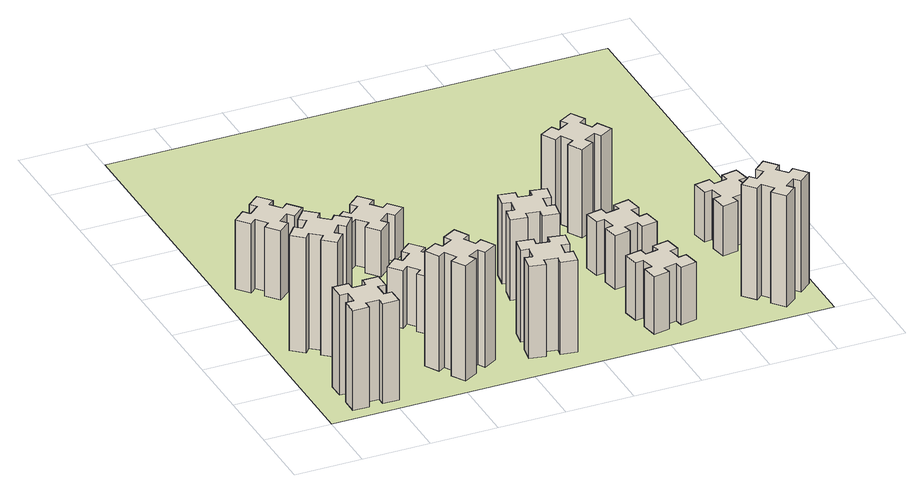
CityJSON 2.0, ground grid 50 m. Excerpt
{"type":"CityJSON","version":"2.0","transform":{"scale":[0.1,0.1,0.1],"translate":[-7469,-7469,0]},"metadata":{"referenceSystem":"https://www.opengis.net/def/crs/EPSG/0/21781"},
"CityObjects":{
"building1":{"type":"Building","attributes":{"class":"1000","function":"1000","usage":"1000","yearOfConstruction":2016,"roofType":"1000","measuredHeight":78,"storeysAboveGround":30,"storeysBelowGround":0},"geometry":[{"type":"Solid","lod":"1","boundaries":[[[[0,1,2,3,4,5,6,7,8,9,10,11,12,13,14,15,16,17,18,19]],[[17,16,20,21]],[[16,15,22,20]],[[15,14,23,22]],[[14,13,24,23]],[[13,12,25,24]],[[12,11,26,25]],[[11,10,27,26]],[[10,9,28,27]],[[9,8,29,28]],[[8,7,30,29]],[[7,6,31,30]],[[6,5,32,31]],[[5,4,33,32]],[[4,3,34,33]],[[3,2,35,34]],[[2,1,36,35]],[[1,0,37,36]],[[0,19,38,37]],[[19,18,39,38]],[[18,17,21,39]],[[24,25,26,27,28,29,30,31,32,33,34,35,36,37,38,39,21,20,22,23]]]]}]},
"building2":{"type":"Building","attributes":{"class":"1000","function":"1000","usage":"1000","yearOfConstruction":2016,"roofType":"1000","measuredHeight":90,"storeysAboveGround":30,"storeysBelowGround":0},"geometry":[{"type":"Solid","lod":"1","boundaries":[[[[40,41,42,43,44,45,46,47,48,49,50,51,52,53,54,55,56,57,58,59]],[[57,56,60,61]],[[56,55,62,60]],[[55,54,63,62]],[[54,53,64,63]],[[53,52,65,64]],[[52,51,66,65]],[[51,50,67,66]],[[50,49,68,67]],[[49,48,69,68]],[[48,47,70,69]],[[47,46,71,70]],[[46,45,72,71]],[[45,44,73,72]],[[44,43,74,73]],[[43,42,75,74]],[[42,41,76,75]],[[41,40,77,76]],[[40,59,78,77]],[[59,58,79,78]],[[58,57,61,79]],[[64,65,66,67,68,69,70,71,72,73,74,75,76,77,78,79,61,60,62,63]]]]}]},
"building3":{"type":"Building","attributes":{"class":"1000","function":"1000","usage":"1000","yearOfConstruction":2016,"roofType":"1000","measuredHeight":54,"storeysAboveGround":30,"storeysBelowGround":0},"geometry":[{"type":"Solid","lod":"1","boundaries":[[[[80,81,82,83,84,85,86,87,88,89,90,91,92,93,94,95,96,97,98,99]],[[97,96,100,101]],[[96,95,102,100]],[[95,94,103,102]],[[94,93,104,103]],[[93,92,105,104]],[[92,91,106,105]],[[91,90,107,106]],[[90,89,108,107]],[[89,88,109,108]],[[88,87,110,109]],[[87,86,111,110]],[[86,85,112,111]],[[85,84,113,112]],[[84,83,114,113]],[[83,82,115,114]],[[82,81,116,115]],[[81,80,117,116]],[[80,99,118,117]],[[99,98,119,118]],[[98,97,101,119]],[[104,105,106,107,108,109,110,111,112,113,114,115,116,117,118,119,101,100,102,103]]]]}]},
"building4":{"type":"Building","attributes":{"class":"1000","function":"1000","usage":"1000","yearOfConstruction":2016,"roofType":"1000","measuredHeight":90,"storeysAboveGround":30,"storeysBelowGround":0},"geometry":[{"type":"Solid","lod":"1","boundaries":[[[[120,121,122,123,124,125,126,127,128,129,130,131,132,133,134,135,136,137,138,139]],[[137,136,140,141]],[[136,135,142,140]],[[135,134,143,142]],[[134,133,144,143]],[[133,132,145,144]],[[132,131,146,145]],[[131,130,147,146]],[[130,129,148,147]],[[129,128,149,148]],[[128,127,150,149]],[[127,126,151,150]],[[126,125,152,151]],[[125,124,153,152]],[[124,123,154,153]],[[123,122,155,154]],[[122,121,156,155]],[[121,120,157,156]],[[120,139,158,157]],[[139,138,159,158]],[[138,137,141,159]],[[144,145,146,147,148,149,150,151,152,153,154,155,156,157,158,159,141,140,142,143]]]]}]},
"building5":{"type":"Building","attributes":{"class":"1000","function":"1000","usage":"1000","yearOfConstruction":2016,"roofType":"1000","measuredHeight":45,"storeysAboveGround":30,"storeysBelowGround":0},"geometry":[{"type":"Solid","lod":"1","boundaries":[[[[160,161,162,163,164,165,166,167,168,169,170,171,172,173,174,175,176,177,178,179]],[[177,176,180,181]],[[176,175,182,180]],[[175,174,183,182]],[[174,173,184,183]],[[173,172,185,184]],[[172,171,186,185]],[[171,170,187,186]],[[170,169,188,187]],[[169,168,189,188]],[[168,167,190,189]],[[167,166,191,190]],[[166,165,192,191]],[[165,164,193,192]],[[164,163,194,193]],[[163,162,195,194]],[[162,161,196,195]],[[161,160,197,196]],[[160,179,198,197]],[[179,178,199,198]],[[178,177,181,199]],[[184,185,186,187,188,189,190,191,192,193,194,195,196,197,198,199,181,180,182,183]]]]}]},
"building6":{"type":"Building","attributes":{"class":"1000","function":"1000","usage":"1000","yearOfConstruction":2016,"roofType":"1000","measuredHeight":36,"storeysAboveGround":30,"storeysBelowGround":0},"geometry":[{"type":"Solid","lod":"1","boundaries":[[[[200,201,202,203,204,205,206,207,208,209,210,211,212,213,214,215,216,217,218,219]],[[217,216,220,221]],[[216,215,222,220]],[[215,214,223,222]],[[214,213,224,223]],[[213,212,225,224]],[[212,211,226,225]],[[211,210,227,226]],[[210,209,228,227]],[[209,208,229,228]],[[208,207,230,229]],[[207,206,231,230]],[[206,205,232,231]],[[205,204,233,232]],[[204,203,234,233]],[[203,202,235,234]],[[202,201,236,235]],[[201,200,237,236]],[[200,219,238,237]],[[219,218,239,238]],[[218,217,221,239]],[[224,225,226,227,228,229,230,231,232,233,234,235,236,237,238,239,221,220,222,223]]]]}]},
"building7":{"type":"Building","attributes":{"class":"1000","function":"1000","usage":"1000","yearOfConstruction":2016,"roofType":"1000","measuredHeight":72,"storeysAboveGround":30,"storeysBelowGround":0},"geometry":[{"type":"Solid","lod":"1","boundaries":[[[[240,241,242,243,244,245,246,247,248,249,250,251,252,253,254,255,256,257,258,259]],[[257,256,260,261]],[[256,255,262,260]],[[255,254,263,262]],[[254,253,264,263]],[[253,252,265,264]],[[252,251,266,265]],[[251,250,267,266]],[[250,249,268,267]],[[249,248,269,268]],[[248,247,270,269]],[[247,246,271,270]],[[246,245,272,271]],[[245,244,273,272]],[[244,243,274,273]],[[243,242,275,274]],[[242,241,276,275]],[[241,240,277,276]],[[240,259,278,277]],[[259,258,279,278]],[[258,257,261,279]],[[264,265,266,267,268,269,270,271,272,273,274,275,276,277,278,279,261,260,262,263]]]]}]},
"building8":{"type":"Building","attributes":{"class":"1000","function":"1000","usage":"1000","yearOfConstruction":2016,"roofType":"1000","measuredHeight":63,"storeysAboveGround":30,"storeysBelowGround":0},"geometry":[{"type":"Solid","lod":"1","boundaries":[[[[280,281,282,283,284,285,286,287,288,289,290,291,292,293,294,295,296,297,298,299]],[[297,296,300,301]],[[296,295,302,300]],[[295,294,303,302]],[[294,293,304,303]],[[293,292,305,304]],[[292,291,306,305]],[[291,290,307,306]],[[290,289,308,307]],[[289,288,309,308]],[[288,287,310,309]],[[287,286,311,310]],[[286,285,312,311]],[[285,284,313,312]],[[284,283,314,313]],[[283,282,315,314]],[[282,281,316,315]],[[281,280,317,316]],[[280,299,318,317]],[[299,298,319,318]],[[298,297,301,319]],[[304,305,306,307,308,309,310,311,312,313,314,315,316,317,318,319,301,300,302,303]]]]}]},
"building9":{"type":"Building","attributes":{"class":"1000","function":"1000","usage":"1000","yearOfConstruction":2016,"roofType":"1000","measuredHeight":45,"storeysAboveGround":30,"storeysBelowGround":0},"geometry":[{"type":"Solid","lod":"1","boundaries":[[[[320,321,322,323,324,325,326,327,328,329,330,331,332,333,334,335,336,337,338,339]],[[337,336,340,341]],[[336,335,342,340]],[[335,334,343,342]],[[334,333,344,343]],[[333,332,345,344]],[[332,331,346,345]],[[331,330,347,346]],[[330,329,348,347]],[[329,328,349,348]],[[328,327,350,349]],[[327,326,351,350]],[[326,325,352,351]],[[325,324,353,352]],[[324,323,354,353]],[[323,322,355,354]],[[322,321,356,355]],[[321,320,357,356]],[[320,339,358,357]],[[339,338,359,358]],[[338,337,341,359]],[[344,345,346,347,348,349,350,351,352,353,354,355,356,357,358,359,341,340,342,343]]]]}]},
"building10":{"type":"Building","attributes":{"class":"1000","function":"1000","usage":"1000","yearOfConstruction":2016,"roofType":"1000","measuredHeight":42,"storeysAboveGround":30,"storeysBelowGround":0},"geometry":[{"type":"Solid","lod":"1","boundaries":[[[[360,361,362,363,364,365,366,367,368,369,370,371,372,373,374,375,376,377,378,379]],[[377,376,380,381]],[[376,375,382,380]],[[375,374,383,382]],[[374,373,384,383]],[[373,372,385,384]],[[372,371,386,385]],[[371,370,387,386]],[[370,369,388,387]],[[369,368,389,388]],[[368,367,390,389]],[[367,366,391,390]],[[366,365,392,391]],[[365,364,393,392]],[[364,363,394,393]],[[363,362,395,394]],[[362,361,396,395]],[[361,360,397,396]],[[360,379,398,397]],[[379,378,399,398]],[[378,377,381,399]],[[384,385,386,387,388,389,390,391,392,393,394,395,396,397,398,399,381,380,382,383]]]]}]},
"building11":{"type":"Building","attributes":{"class":"1000","function":"1000","usage":"1000","yearOfConstruction":2016,"roofType":"1000","measuredHeight":69,"storeysAboveGround":30,"storeysBelowGround":0},"geometry":[{"type":"Solid","lod":"1","boundaries":[[[[400,401,402,403,404,405,406,407,408,409,410,411,412,413,414,415,416,417,418,419]],[[417,416,420,421]],[[416,415,422,420]],[[415,414,423,422]],[[414,413,424,423]],[[413,412,425,424]],[[412,411,426,425]],[[411,410,427,426]],[[410,409,428,427]],[[409,408,429,428]],[[408,407,430,429]],[[407,406,431,430]],[[406,405,432,431]],[[405,404,433,432]],[[404,403,434,433]],[[403,402,435,434]],[[402,401,436,435]],[[401,400,437,436]],[[400,419,438,437]],[[419,418,439,438]],[[418,417,421,439]],[[424,425,426,427,428,429,430,431,432,433,434,435,436,437,438,439,421,420,422,423]]]]}]},
"building12":{"type":"Building","attributes":{"class":"1000","function":"1000","usage":"1000","yearOfConstruction":2016,"roofType":"1000","measuredHeight":87,"storeysAboveGround":30,"storeysBelowGround":0},"geometry":[{"type":"Solid","lod":"1","boundaries":[[[[440,441,442,443,444,445,446,447,448,449,450,451,452,453,454,455,456,457,458,459]],[[457,456,460,461]],[[456,455,462,460]],[[455,454,463,462]],[[454,453,464,463]],[[453,452,465,464]],[[452,451,466,465]],[[451,450,467,466]],[[450,449,468,467]],[[449,448,469,468]],[[448,447,470,469]],[[447,446,471,470]],[[446,445,472,471]],[[445,444,473,472]],[[444,443,474,473]],[[443,442,475,474]],[[442,441,476,475]],[[441,440,477,476]],[[440,459,478,477]],[[459,458,479,478]],[[458,457,461,479]],[[464,465,466,467,468,469,470,471,472,473,474,475,476,477,478,479,461,460,462,463]]]]}]},
"building13":{"type":"Building","attributes":{"class":"1000","function":"1000","usage":"1000","yearOfConstruction":2016,"roofType":"1000","measuredHeight":39,"storeysAboveGround":30,"storeysBelowGround":0},"geometry":[{"type":"Solid","lod":"1","boundaries":[[[[480,481,482,483,484,485,486,487,488,489,490,491,492,493,494,495,496,497,498,499]],[[497,496,500,501]],[[496,495,502,500]],[[495,494,503,502]],[[494,493,504,503]],[[493,492,505,504]],[[492,491,506,505]],[[491,490,507,506]],[[490,489,508,507]],[[489,488,509,508]],[[488,487,510,509]],[[487,486,511,510]],[[486,485,512,511]],[[485,484,513,512]],[[484,483,514,513]],[[483,482,515,514]],[[482,481,516,515]],[[481,480,517,516]],[[480,499,518,517]],[[499,498,519,518]],[[498,497,501,519]],[[504,505,506,507,508,509,510,511,512,513,514,515,516,517,518,519,501,500,502,503]]]]}]},
"landuse1":{"type":"LandUse","attributes":{"name":"plot1","function":"1010"},"geometry":[{"type":"MultiSurface","lod":"1","boundaries":[[[520,521,522,523]]]}]}
},
"vertices":[
[265,325,0],[265,225,0],[205,225,0],[205,105,0],[325,105,0],[325,165,0],[425,165,0],[425,105,0],[545,105,0],[545,225,0],[485,225,0],[485,325,0],[545,325,0],[545,445,0],[425,445,0],[425,385,0],[325,385,0],[325,445,0],[205,445,0],[205,325,0],[325,385,780],[325,445,780],[425,385,780],[425,445,780],[545,445,780],[545,325,780],[485,325,780],[485,225,780],[545,225,780],[545,105,780],[425,105,780],[425,165,780],[325,165,780],[325,105,780],[205,105,780],[205,225,780],[265,225,780],[265,325,780],[205,325,780],[205,445,780],
[484,1067,0],[408,1132,0],[446,1178,0],[354,1255,0],[277,1163,0],[323,1124,0],[259,1048,0],[213,1086,0],[136,994,0],[228,917,0],[266,963,0],[343,899,0],[304,853,0],[396,776,0],[473,868,0],[427,906,0],[492,983,0],[538,944,0],[615,1036,0],[523,1113,0],[492,983,900],[538,944,900],[427,906,900],[473,868,900],[396,776,900],[304,853,900],[343,899,900],[266,963,900],[228,917,900],[136,994,900],[213,1086,900],[259,1048,900],[323,1124,900],[277,1163,900],[354,1255,900],[446,1178,900],[408,1132,900],[484,1067,900],[523,1113,900],[615,1036,900],
[492,1888,0],[427,1964,0],[473,2003,0],[396,2095,0],[304,2018,0],[343,1972,0],[266,1907,0],[228,1953,0],[136,1876,0],[213,1784,0],[259,1823,0],[323,1746,0],[277,1708,0],[354,1616,0],[446,1693,0],[408,1739,0],[484,1803,0],[523,1757,0],[615,1834,0],[538,1926,0],[484,1803,540],[523,1757,540],[408,1739,540],[446,1693,540],[354,1616,540],[277,1708,540],[323,1746,540],[259,1823,540],[213,1784,540],[136,1876,540],[228,1953,540],[266,1907,540],[343,1972,540],[304,2018,540],[396,2095,540],[473,2003,540],[427,1964,540],[492,1888,540],[538,1926,540],[615,1834,540],
[1127,255,0],[1214,305,0],[1244,253,0],[1348,313,0],[1288,417,0],[1236,387,0],[1186,474,0],[1238,504,0],[1178,608,0],[1074,548,0],[1104,496,0],[1017,446,0],[987,498,0],[883,438,0],[943,334,0],[995,364,0],[1045,277,0],[993,247,0],[1053,143,0],[1157,203,0],[1045,277,900],[993,247,900],[995,364,900],[943,334,900],[883,438,900],[987,498,900],[1017,446,900],[1104,496,900],[1074,548,900],[1178,608,900],[1238,504,900],[1186,474,900],[1236,387,900],[1288,417,900],[1348,313,900],[1244,253,900],[1214,305,900],[1127,255,900],[1157,203,900],[1053,143,900],
[1083,1132,0],[1006,1067,0],[968,1113,0],[876,1036,0],[953,944,0],[999,983,0],[1063,906,0],[1017,868,0],[1094,776,0],[1186,853,0],[1148,899,0],[1224,963,0],[1263,917,0],[1355,994,0],[1278,1086,0],[1232,1048,0],[1167,1124,0],[1213,1163,0],[1136,1255,0],[1044,1178,0],[1167,1124,450],[1213,1163,450],[1232,1048,450],[1278,1086,450],[1355,994,450],[1263,917,450],[1224,963,450],[1148,899,450],[1186,853,450],[1094,776,450],[1017,868,450],[1063,906,450],[999,983,450],[953,944,450],[876,1036,450],[968,1113,450],[1006,1067,450],[1083,1132,450],[1044,1178,450],[1136,1255,450],
[1083,1972,0],[1006,1907,0],[968,1953,0],[876,1876,0],[953,1784,0],[999,1823,0],[1063,1746,0],[1017,1708,0],[1094,1616,0],[1186,1693,0],[1148,1739,0],[1224,1803,0],[1263,1757,0],[1355,1834,0],[1278,1926,0],[1232,1888,0],[1167,1964,0],[1213,2003,0],[1136,2095,0],[1044,2018,0],[1167,1964,360],[1213,2003,360],[1232,1888,360],[1278,1926,360],[1355,1834,360],[1263,1757,360],[1224,1803,360],[1148,1739,360],[1186,1693,360],[1094,1616,360],[1017,1708,360],[1063,1746,360],[999,1823,360],[953,1784,360],[876,1876,360],[968,1953,360],[1006,1907,360],[1083,1972,360],[1044,2018,360],[1136,2095,360],
[1855,307,0],[1872,405,0],[1931,395,0],[1952,513,0],[1834,534,0],[1824,475,0],[1725,492,0],[1736,551,0],[1617,572,0],[1597,454,0],[1656,444,0],[1638,345,0],[1579,356,0],[1558,237,0],[1677,217,0],[1687,276,0],[1785,258,0],[1775,199,0],[1893,178,0],[1914,297,0],[1785,258,720],[1775,199,720],[1687,276,720],[1677,217,720],[1558,237,720],[1579,356,720],[1638,345,720],[1656,444,720],[1597,454,720],[1617,572,720],[1736,551,720],[1725,492,720],[1824,475,720],[1834,534,720],[1952,513,720],[1931,395,720],[1872,405,720],[1855,307,720],[1914,297,720],[1893,178,720],
[2055,1047,0],[2072,1145,0],[2131,1135,0],[2152,1253,0],[2034,1274,0],[2024,1215,0],[1925,1232,0],[1936,1291,0],[1817,1312,0],[1797,1194,0],[1856,1184,0],[1838,1085,0],[1779,1096,0],[1758,977,0],[1877,957,0],[1887,1016,0],[1985,998,0],[1975,939,0],[2093,918,0],[2114,1037,0],[1985,998,630],[1975,939,630],[1887,1016,630],[1877,957,630],[1758,977,630],[1779,1096,630],[1838,1085,630],[1856,1184,630],[1797,1194,630],[1817,1312,630],[1936,1291,630],[1925,1232,630],[2024,1215,630],[2034,1274,630],[2152,1253,630],[2131,1135,630],[2072,1145,630],[2055,1047,630],[2114,1037,630],[2093,918,630],
[2565,258,0],[2664,276,0],[2674,217,0],[2792,237,0],[2771,356,0],[2712,345,0],[2695,444,0],[2754,454,0],[2733,572,0],[2615,551,0],[2625,492,0],[2527,475,0],[2517,534,0],[2398,513,0],[2419,395,0],[2478,405,0],[2496,307,0],[2437,297,0],[2457,178,0],[2576,199,0],[2496,307,450],[2437,297,450],[2478,405,450],[2419,395,450],[2398,513,450],[2517,534,450],[2527,475,450],[2625,492,450],[2615,551,450],[2733,572,450],[2754,454,450],[2695,444,450],[2712,345,450],[2771,356,450],[2792,237,450],[2674,217,450],[2664,276,450],[2565,258,450],[2576,199,450],[2457,178,450],
[2625,1132,0],[2527,1115,0],[2517,1174,0],[2398,1153,0],[2419,1035,0],[2478,1045,0],[2496,947,0],[2437,937,0],[2457,818,0],[2576,839,0],[2565,898,0],[2664,916,0],[2674,857,0],[2792,877,0],[2771,996,0],[2712,985,0],[2695,1084,0],[2754,1094,0],[2733,1212,0],[2615,1191,0],[2695,1084,420],[2754,1094,420],[2712,985,420],[2771,996,420],[2792,877,420],[2674,857,420],[2664,916,420],[2565,898,420],[2576,839,420],[2457,818,420],[2437,937,420],[2496,947,420],[2478,1045,420],[2419,1035,420],[2398,1153,420],[2517,1174,420],[2527,1115,420],[2625,1132,420],[2615,1191,420],[2733,1212,420],
[2475,1744,0],[2525,1657,0],[2473,1627,0],[2533,1523,0],[2637,1583,0],[2607,1635,0],[2694,1685,0],[2724,1633,0],[2828,1693,0],[2768,1797,0],[2716,1767,0],[2666,1854,0],[2718,1884,0],[2658,1988,0],[2554,1928,0],[2584,1876,0],[2497,1826,0],[2467,1878,0],[2363,1818,0],[2423,1714,0],[2497,1826,690],[2467,1878,690],[2584,1876,690],[2554,1928,690],[2658,1988,690],[2718,1884,690],[2666,1854,690],[2716,1767,690],[2768,1797,690],[2828,1693,690],[2724,1633,690],[2694,1685,690],[2607,1635,690],[2637,1583,690],[2533,1523,690],[2473,1627,690],[2525,1657,690],[2475,1744,690],[2423,1714,690],[2363,1818,690],
[3468,259,0],[3544,323,0],[3583,277,0],[3675,354,0],[3598,446,0],[3552,408,0],[3487,484,0],[3533,523,0],[3456,615,0],[3364,538,0],[3403,492,0],[3326,427,0],[3288,473,0],[3196,396,0],[3273,304,0],[3319,343,0],[3383,266,0],[3337,228,0],[3414,136,0],[3506,213,0],[3383,266,870],[3337,228,870],[3319,343,870],[3273,304,870],[3196,396,870],[3288,473,870],[3326,427,870],[3403,492,870],[3364,538,870],[3456,615,870],[3533,523,870],[3487,484,870],[3552,408,870],[3598,446,870],[3675,354,870],[3583,277,870],[3544,323,870],[3468,259,870],[3506,213,870],[3414,136,870],
[3465,1232,0],[3367,1215,0],[3357,1274,0],[3238,1253,0],[3259,1135,0],[3318,1145,0],[3336,1047,0],[3277,1037,0],[3297,918,0],[3416,939,0],[3405,998,0],[3504,1016,0],[3514,957,0],[3632,977,0],[3611,1096,0],[3552,1085,0],[3535,1184,0],[3594,1194,0],[3573,1312,0],[3455,1291,0],[3535,1184,390],[3594,1194,390],[3552,1085,390],[3611,1096,390],[3632,977,390],[3514,957,390],[3504,1016,390],[3405,998,390],[3416,939,390],[3297,918,390],[3277,1037,390],[3336,1047,390],[3318,1145,390],[3259,1135,390],[3238,1253,390],[3357,1274,390],[3367,1215,390],[3465,1232,390],[3455,1291,390],[3573,1312,390],
[5,3705,0],[3705,3705,0],[3705,5,0],[5,5,0]
]}
